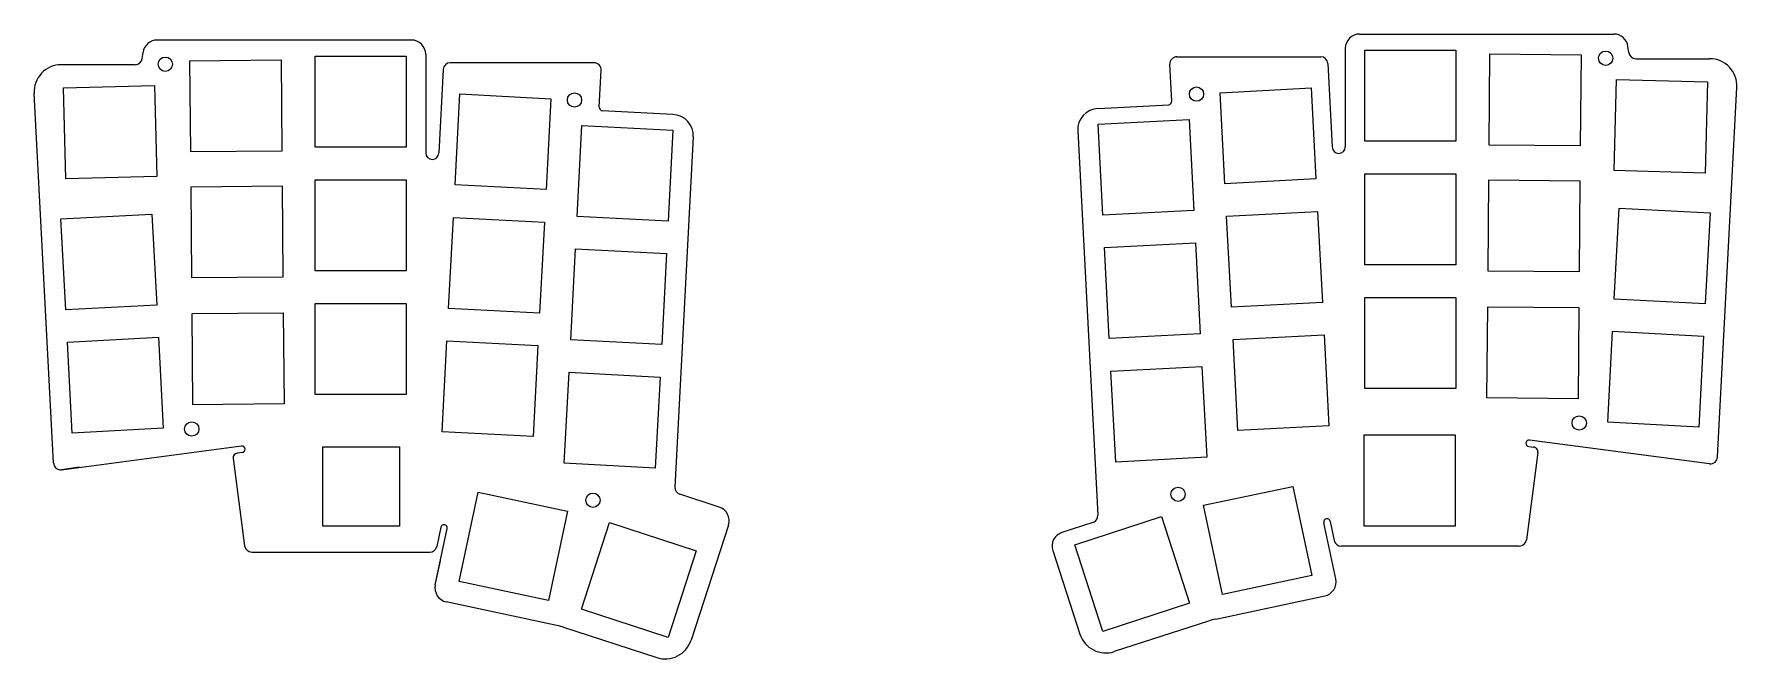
# Model space of a CAD drawing. Extents: x 18 to 280, y -238 to 108.
# Drawn here: x 18.1 to 279.8, y 12.3 to 108.4 of the extents above; entities that cross this region are included whole.
import ezdxf

# ---------------------------------------------------------------- set-up
doc = ezdxf.new("R2010")
doc.units = 0
doc.layers.add('BLACK', color=7, linetype='CONTINUOUS')

msp = doc.modelspace()

# ---------------------------------------------------------------- linework, layer by layer
at = {"layer": 'BLACK', "linetype": 'CONTINUOUS'}
for p, q in [((76.053125, 107.456274), (36.988414, 107.456274)), ((221.77247, 108.374585), (260.837181, 108.374585)), ((34.685689, 104.620196), (34.807235, 105.543431)), ((61.253125, 104.969934), (75.253125, 104.969934)), ((61.253125, 90.969934), (61.253125, 104.969934)), ((75.253125, 104.969934), (75.253125, 90.969934)), ((78.253125, 105.269934), (78.253125, 90.100551)), ((193.707124, 104.882085), (215.802135, 104.882085)), ((219.57247, 106.188245), (219.57247, 91.018862)), ((222.57247, 105.888245), (236.57247, 105.888245)), ((222.57247, 91.888245), (222.57247, 105.888245)), ((236.57247, 105.888245), (236.57247, 91.888245)), ((241.678525, 91.310439), (241.800696, 105.309906)), ((241.800696, 105.309906), (255.800163, 105.187735)), ((255.800163, 105.187735), (255.677992, 91.188268)), ((263.139906, 105.538507), (263.01836, 106.461742)), ((33.5951, 103.663774), (22.259644, 103.663774)), ((42.025432, 104.269424), (56.024899, 104.391595)), ((42.147603, 90.269957), (42.025432, 104.269424)), ((56.024899, 104.391595), (56.14707, 90.392128)), ((80.924968, 102.921338), (80.253125, 90.100551)), ((104.118471, 103.963774), (82.02346, 103.963774)), ((104.919198, 97.124685), (105.216963, 102.806203)), ((192.906397, 98.042996), (192.608632, 103.724514)), ((216.900627, 103.839649), (217.57247, 91.018862)), ((264.230495, 104.582085), (275.565951, 104.582085)), ((22.565318, 100.094598), (36.560521, 100.461075)), ((22.931795, 86.099395), (22.565318, 100.094598)), ((36.560521, 100.461075), (36.926998, 86.465872)), ((200.348667, 99.359173), (214.32948, 100.091876)), ((214.32948, 100.091876), (215.062183, 86.111063)), ((260.898597, 87.384183), (261.265074, 101.379386)), ((261.265074, 101.379386), (275.260277, 101.012909)), ((275.260277, 101.012909), (274.8938, 87.017706)), ((276.784131, 43.375574), (279.760196, 100.162274)), ((21.041464, 42.457263), (18.065399, 99.243963)), ((82.763412, 85.192752), (83.496115, 99.173565)), ((83.496115, 99.173565), (97.476928, 98.440862)), ((97.476928, 98.440862), (96.744225, 84.460049)), ((181.57746, 96.948585), (192.43325, 97.517513)), ((201.08137, 85.37836), (200.348667, 99.359173)), ((101.53586, 80.353071), (102.268563, 94.333884)), ((102.268563, 94.333884), (116.249376, 93.601181)), ((116.248135, 96.030274), (105.392345, 96.599202)), ((181.576219, 94.519492), (195.557032, 95.252195)), ((182.308922, 80.538679), (181.576219, 94.519492)), ((195.557032, 95.252195), (196.289735, 81.271382)), ((116.249376, 93.601181), (115.516673, 79.620368)), ((119.370903, 92.562094), (116.5508, 38.751314)), ((178.454692, 93.480405), (181.55032, 34.410331)), ((236.57247, 91.888245), (222.57247, 91.888245)), ((56.14707, 90.392128), (42.147603, 90.269957)), ((75.253125, 90.969934), (61.253125, 90.969934)), ((255.677992, 91.188268), (241.678525, 91.310439)), ((36.926998, 86.465872), (22.931795, 86.099395)), ((222.57247, 86.888285), (236.57247, 86.888285)), ((222.57247, 72.888285), (222.57247, 86.888285)), ((236.57247, 86.888285), (236.57247, 72.888285)), ((274.8938, 87.017706), (260.898597, 87.384183)), ((42.193418, 84.908198), (56.192885, 85.030369)), ((42.315589, 70.908731), (42.193418, 84.908198)), ((56.192885, 85.030369), (56.315056, 71.030902)), ((61.253125, 85.969974), (75.253125, 85.969974)), ((61.253125, 71.969974), (61.253125, 85.969974)), ((75.253125, 85.969974), (75.253125, 71.969974)), ((96.744225, 84.460049), (82.763412, 85.192752)), ((215.062183, 86.111063), (201.08137, 85.37836)), ((241.510539, 71.949213), (241.63271, 85.94868)), ((241.63271, 85.94868), (255.632177, 85.826509)), ((255.632177, 85.826509), (255.510006, 71.827042)), ((196.289735, 81.271382), (182.308922, 80.538679)), ((260.914822, 67.635891), (261.647525, 81.616704)), ((261.647525, 81.616704), (275.628338, 80.884001)), ((22.197257, 79.96569), (36.17807, 80.698393)), ((22.92996, 65.984877), (22.197257, 79.96569)), ((36.17807, 80.698393), (36.910773, 66.71758)), ((81.769029, 66.218797), (82.501732, 80.19961)), ((82.501732, 80.19961), (96.482545, 79.466907)), ((96.482545, 79.466907), (95.749842, 65.486094)), ((115.516673, 79.620368), (101.53586, 80.353071)), ((201.34305, 80.385218), (215.323863, 81.117921)), ((202.075753, 66.404405), (201.34305, 80.385218)), ((215.323863, 81.117921), (216.056566, 67.137108)), ((275.628338, 80.884001), (274.895635, 66.903188)), ((182.570302, 75.545363), (196.551115, 76.278066)), ((196.551115, 76.278066), (197.283818, 62.297253)), ((100.541777, 61.378942), (101.27448, 75.359755)), ((101.27448, 75.359755), (115.255293, 74.627052)), ((115.255293, 74.627052), (114.52259, 60.646239)), ((183.303005, 61.56455), (182.570302, 75.545363)), ((56.315056, 71.030902), (42.315589, 70.908731)), ((75.253125, 71.969974), (61.253125, 71.969974)), ((236.57247, 72.888285), (222.57247, 72.888285)), ((255.510006, 71.827042), (241.510539, 71.949213)), ((36.910773, 66.71758), (22.92996, 65.984877)), ((42.359225, 65.40872), (56.358692, 65.530891)), ((56.358692, 65.530891), (56.480863, 51.531424)), ((61.253125, 66.969774), (75.253125, 66.969774)), ((61.253125, 52.969774), (61.253125, 66.969774)), ((75.253125, 66.969774), (75.253125, 52.969774)), ((95.749842, 65.486094), (81.769029, 66.218797)), ((216.056566, 67.137108), (202.075753, 66.404405)), ((222.57247, 67.888085), (236.57247, 67.888085)), ((222.57247, 53.888085), (222.57247, 67.888085)), ((236.57247, 67.888085), (236.57247, 53.888085)), ((241.344732, 52.449735), (241.466903, 66.449202)), ((241.466903, 66.449202), (255.46637, 66.327031)), ((255.46637, 66.327031), (255.344199, 52.327564)), ((274.895635, 66.903188), (260.914822, 67.635891)), ((42.481396, 51.409253), (42.359225, 65.40872)), ((23.189246, 61.03742), (37.170059, 61.770123)), ((23.921949, 47.056607), (23.189246, 61.03742)), ((37.170059, 61.770123), (37.902762, 47.78931)), ((80.774659, 47.245103), (81.507362, 61.225916)), ((81.507362, 61.225916), (95.488175, 60.493213)), ((95.488175, 60.493213), (94.755472, 46.5124)), ((114.52259, 60.646239), (100.541777, 61.378942)), ((197.283818, 62.297253), (183.303005, 61.56455)), ((202.33742, 61.411524), (216.318233, 62.144227)), ((203.070123, 47.430711), (202.33742, 61.411524)), ((216.318233, 62.144227), (217.050936, 48.163414)), ((259.922833, 48.707621), (260.655536, 62.688434)), ((260.655536, 62.688434), (274.636349, 61.955731)), ((274.636349, 61.955731), (273.903646, 47.974918)), ((99.547086, 42.404998), (100.279789, 56.385811)), ((100.279789, 56.385811), (114.260602, 55.653108)), ((114.260602, 55.653108), (113.527899, 41.672295)), ((183.564993, 56.571419), (197.545806, 57.304122)), ((184.297696, 42.590606), (183.564993, 56.571419)), ((197.545806, 57.304122), (198.278509, 43.323309)), ((75.253125, 52.969774), (61.253125, 52.969774)), ((236.57247, 53.888085), (222.57247, 53.888085)), ((255.344199, 52.327564), (241.344732, 52.449735)), ((56.480863, 51.531424), (42.481396, 51.409253)), ((37.902762, 47.78931), (23.921949, 47.056607)), ((94.755472, 46.5124), (80.774659, 47.245103)), ((217.050936, 48.163414), (203.070123, 47.430711)), ((273.903646, 47.974918), (259.922833, 48.707621)), ((22.26386, 41.421834), (49.925099, 45.063457)), ((62.441431, 32.73775), (62.441431, 44.93775)), ((62.441431, 44.93775), (74.241431, 44.93775)), ((74.241431, 44.93775), (74.241431, 32.73775)), ((222.484164, 46.756061), (236.484164, 46.756061)), ((222.484164, 32.756061), (222.484164, 46.756061)), ((236.484164, 46.756061), (236.484164, 32.756061)), ((247.77652, 44.989507), (248.520089, 44.891614)), ((275.561735, 42.340145), (247.900496, 45.981768)), ((48.659816, 43.131827), (50.426656, 29.711173)), ((50.049075, 44.071196), (49.305506, 43.973303)), ((113.527899, 41.672295), (99.547086, 42.404998)), ((198.278509, 43.323309), (184.297696, 42.590606)), ((249.165779, 44.050138), (247.398939, 30.629484)), ((25.001814, 41.782292), (22.263856, 41.421834)), ((83.412771, 24.246511), (86.323535, 37.940577)), ((86.323535, 37.940577), (100.017601, 35.029813)), ((123.371887, 35.67774), (117.309371, 37.647582)), ((197.807994, 35.948124), (211.50206, 38.858888)), ((211.50206, 38.858888), (214.412824, 25.164822)), ((100.017601, 35.029813), (97.106837, 21.335747)), ((178.001955, 29.882562), (191.316747, 34.2088)), ((191.316747, 34.2088), (195.642985, 20.894008)), ((200.718758, 22.254058), (197.807994, 35.948124)), ((74.241431, 32.73775), (62.441431, 32.73775)), ((79.719776, 23.706393), (81.558801, 32.358327)), ((80.579517, 32.560491), (79.955787, 29.626047)), ((102.18261, 19.975697), (106.508848, 33.290489)), ((106.508848, 33.290489), (119.82364, 28.964251)), ((124.784371, 32.905579), (119.04241, 15.23364)), ((180.791747, 33.306602), (176.025684, 31.758005)), ((218.105819, 24.624704), (216.266794, 33.276638)), ((217.246078, 33.478802), (217.869808, 30.544358)), ((236.484164, 32.756061), (222.484164, 32.756061)), ((119.82364, 28.964251), (115.497402, 15.649459)), ((174.6132, 28.985844), (178.783185, 16.151951)), ((182.328193, 16.56777), (178.001955, 29.882562)), ((246.308349, 29.673061), (218.945771, 29.673061)), ((51.517246, 28.75475), (78.879824, 28.75475)), ((79.720111, 23.707965), (80.510414, 27.426047)), ((97.106837, 21.335747), (83.412771, 24.246511)), ((214.412824, 25.164822), (200.718758, 22.254058)), ((98.159817, 17.539305), (81.414627, 21.098635)), ((199.665778, 18.457616), (216.410968, 22.016946)), ((115.497402, 15.649459), (102.18261, 19.975697)), ((195.642985, 20.894008), (182.328193, 16.56777)), ((99.271956, 17.241307), (113.750102, 12.537073)), ((198.553639, 18.159618), (184.075493, 13.455384))]:
    msp.add_line(p, q, dxfattribs=at)
at = {"layer": 'BLACK'}
for centre in [(38.225773, 103.742168), (259.599822, 104.660479), (196.709422, 99.148679), (101.116173, 98.230368), (42.295325, 47.682174), (255.53027, 48.600485), (103.949989, 36.723189), (193.875606, 37.6415)]:
    msp.add_circle(centre, 1.1, dxfattribs=at)
for centre, radius, start, end in [((36.9884, 105.2563), 2.199983, 89.99963539, 172.50064087), ((76.0668, 105.27), 2.186317, -0.00172962, 90.35837666), ((221.7588, 106.1883), 2.18633, -270.35824382, -179.99855865), ((260.8371, 106.1745), 2.200085, 7.50190221, 89.99789056), ((193.7071, 103.7821), 1.099976, -270.00125011, -176.99907766), ((215.8021, 103.7821), 1.099985, 2.99883694, 89.99817693), ((264.2305, 105.6821), 1.100015, -172.49929892, -90.00026043), ((22.25963, 99.46378), 4.199987, -270.00019099, -176.99990917), ((33.595, 104.7639), 1.100115, -89.99479189, -7.5057868), ((82.0235, 102.8638), 1.100038, 90.00208353, 177.00174884), ((104.1185, 102.8638), 1.099974, -3.00150816, 90.00151056), ((275.5659, 100.382), 4.200085, -2.99880473, 89.99930428), ((105.4185, 97.0985), 0.499983, -183.00202451, -92.99861537), ((181.7502, 93.6531), 3.30003, -266.99946338, -177.00026451), ((192.4071, 98.0168), 0.499984, -87.0018909, 3.00331333), ((116.0754, 92.7348), 3.299998, -2.99993075, 86.99954008), ((79.253125, 90.100551), 1, -180, 0), ((218.57247, 91.018862), 1, -180, 0), ((49.9838, 44.5669), 0.500015, -82.49837186, 96.7419896), ((247.8419, 45.4852), 0.499986, -276.72989303, -97.51372218), ((248.4224, 44.1482), 0.749805, -7.51471984, 82.51388765), ((22.14, 42.5149), 1.100061, -176.98209888, -83.5351968), ((49.4034, 43.2297), 0.749998, -262.50024177, -172.50164288), ((275.6856, 43.4332), 1.100056, -96.46512647, -3.0173427), ((117.6494, 38.6938), 1.100087, -182.99681765, -108.0045653), ((122.692, 33.5854), 2.20003, -17.99921856, 71.99889724), ((180.4518, 34.3528), 1.100025, -71.99917455, 2.99791975), ((81.0686, 32.4565), 0.500016, -12.9723269, 167.99627891), ((176.7055, 29.6657), 2.199983, -252.00037414, -161.99934313), ((216.757, 33.3749), 0.499993, -348.00613554, -167.01786321), ((51.5173, 29.8548), 1.10005, -172.49788316, -90.00281257), ((78.8797, 29.8548), 1.100132, -89.9935415, -12.00120465), ((218.9457, 30.7729), 1.099839, -168.00743434, -89.99630128), ((246.3083, 30.7731), 1.100054, -89.99744782, -7.50158282), ((81.8721, 23.2506), 2.200053, -191.99861467, -102.00149579), ((215.9536, 24.1689), 2.199954, -78.00111941, 11.99946339), ((201.953, 7.6973), 11.000716, 102.00023551, 107.9997415), ((95.8728, 6.7797), 10.999979, 72.00012963, 78.00003894), ((182.7776, 17.4498), 4.199986, -162.00019602, -71.99962937), ((115.048, 16.5314), 4.19994, -108.0008107, -17.99867034)]:
    msp.add_arc(centre, radius, start, end, dxfattribs=at)

doc.saveas('drawing.dxf')
